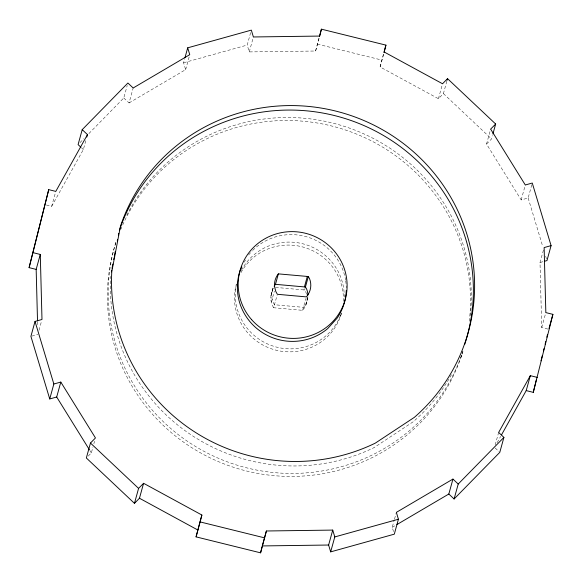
<?xml version="1.0" encoding="UTF-8"?>
<svg xmlns="http://www.w3.org/2000/svg" width="582" height="582" viewBox="0 0 582 582"><rect width="100%" height="100%" fill="white"/><g stroke="black" fill="none" stroke-linecap="round" stroke-linejoin="round"><path stroke-width="0.44" stroke-dasharray="2.91 2.18" d="M250.638 32.614L247.212 45.069L249.271 51.914L315.604 51.012L319.132 37.466M446.852 81.145L443.419 93.6L438.421 98.707L380.119 66.974L383.647 53.428M46.378 205.024L51.674 206.334L55.792 191.391M51.674 206.334L83.357 149.559L86.332 138.763M39.016 330.278L41.533 321.148M88.879 133.584L123.784 97.965L127.218 85.51M123.784 97.965L129.051 102.927L133.169 87.984M129.051 102.927L185.643 69.629L183.577 62.776L184.727 58.622M185.643 69.629L189.761 54.679M88.224 456.077L91.345 452.891L92.945 447.078M93.862 443.76L94.546 441.265M249.271 51.914L253.388 36.972M315.604 51.012L319.722 36.069M270.972 295.751L273.475 286.664M272.238 291.291L273.547 286.562M271.365 302.087L274.348 291.255M307.049 297.293A18.188 17.766 15.4 0 1 303.237 309.602L302.618 310.33L273.656 307.74L277.119 295.169M275.555 287.399L303.608 289.909L304.022 288.41M306.525 294.23A18.188 17.766 15.4 0 0 305.79 292.011L304.626 289.974L305.033 288.476M302.618 310.33L305.841 298.624M305.645 305.63L308.22 296.434M380.119 66.974L384.236 52.024M340.506 316.266L341.328 313.283A54.555 53.304 15.4 0 1 275.621 346.865A54.555 53.304 15.4 0 1 236.357 284.387M438.421 98.707L442.538 83.764M531.81 184.705L528.15 197.989L521.188 199.924L486.537 144.052L490.655 129.109M486.537 144.052L491.535 138.953L492.452 135.628M393.527 531.599L392.239 527.321L394.298 519.842M394.531 519.013L396.131 513.208M460.988 357.326L461.599 355.085M521.188 199.924L525.306 184.981M547.902 329.077L541.718 327.55L540.009 262.511L543.901 248.398M495.209 444.895L498.643 432.441M541.718 327.55L545.836 312.607M244.338 262.162L245.451 259.965M497.166 442.655L500.687 436.347M79.996 142.655L83.801 138.763M392.239 527.321L395.345 525.495M183.577 62.776L247.212 45.069M31.777 336.127L37.874 334.432M540.009 262.511L543.493 261.544M303.608 289.909L304.626 289.974M317.299 44.108L381.814 60.07M443.419 93.6L491.535 138.953M495.18 448.002L499.13 451.727M81.385 147.697L83.357 149.559M89.926 450.592L91.345 452.891M273.656 307.74L272.1 304.91L270.921 300.392A18.188 17.766 15.4 0 1 273.729 288.57M528.15 197.989L542.788 246.666M545.661 256.226L546.447 258.837M37.539 321.788L37.634 325.396M241.341 270.463A54.555 53.304 15.4 0 1 303.062 243.851A54.555 53.304 15.4 0 1 344.224 297.046M248.638 254.967A54.555 53.304 15.4 0 1 252.115 251.002M252.726 250.376A54.555 53.304 15.4 0 1 308.111 237.245A54.555 53.304 15.4 0 1 345.57 279.964M345.708 280.83A54.555 53.304 15.4 0 1 346.283 287.828M307.9 296.638A18.188 17.766 15.4 0 1 304.059 306.612L303.44 307.34L274.478 304.75L272.922 301.92L271.743 297.409A18.188 17.766 15.4 0 1 273.067 288.301M451.421 374.721A181.853 177.648 15.5 0 1 443.964 386.906M443.469 387.641A181.853 177.648 15.5 0 1 413.133 421.826L374.044 447.631A181.853 177.648 15.5 0 1 110.529 276.348M462.93 350.975A181.853 177.677 15.4 0 1 461.81 354.343M461.519 355.18A181.853 177.677 15.4 0 1 233.477 464.007A181.853 177.677 15.4 0 1 116.335 240.81M126.774 215.18A181.853 177.677 15.4 0 1 339.903 125.014A181.853 177.677 15.4 0 1 470.358 315.953M341.539 312.949A54.555 53.304 15.4 0 1 274.784 349.847A54.555 53.304 15.4 0 1 236.35 283.965M240.933 272.682A54.555 53.304 15.4 0 1 303.528 247.19A54.555 53.304 15.4 0 1 343.344 301.767M462.908 351.419A181.853 177.677 15.4 0 1 234.808 467.695A181.853 177.677 15.4 0 1 116.335 241.268M120.7 229.606A181.853 177.677 15.4 0 1 335.094 126.883A181.853 177.677 15.4 0 1 469.005 323.381"/><path stroke-width="0.87" d="M111.373 271.932L111.708 270.164M112.042 268.397L112.886 263.981M113.73 259.565L114.065 257.804M114.407 256.036L115.243 251.62M117.266 241.021L117.593 239.318M118.408 235.048L118.735 233.346M37.517 320.878L36.164 269.393L29.1 267.647L48.728 189.645L55.792 191.391L87.475 134.617L82.208 129.655L127.902 83.022L133.169 87.984L189.761 54.679L187.695 47.833L251.329 30.126L253.388 36.972L319.722 36.069L321.417 29.165L385.931 45.127L384.236 52.024L442.538 83.764L447.536 78.657L495.653 124.01L492.91 133.969M29.1 267.647L48.728 189.645M452.949 479.073L448.831 494.016L454.098 498.978L458.216 484.035L452.949 479.073L396.357 512.371L398.423 519.224L394.305 534.167L330.671 551.874L334.788 536.931L332.729 530.086L266.396 530.988L260.583 552.835L196.069 536.873L201.881 515.026L143.579 483.293L138.581 488.4L134.464 503.343L86.347 457.99L90.465 443.048L95.463 437.948L60.812 382.076L53.85 384.011L49.732 398.954L56.694 397.019L60.812 382.076M196.069 536.873L201.881 515.026M260.583 552.835L262.067 546.796M501.568 434.769L526.208 390.609L533.272 392.355L536.502 379.217M541.027 360.825L542.315 355.573M543.399 351.193L544.039 348.567M545.116 344.188L545.763 341.561M546.84 337.182L547.487 334.548M533.272 392.355L552.9 314.353L545.836 312.607L544.126 247.568L551.089 245.633L532.268 183.046L525.306 184.981L490.655 129.109L495.653 124.01M36.164 269.393L40.282 254.45L33.218 252.704M82.208 129.655L78.09 144.598L80.723 147.079M40.282 254.45L41.991 319.489L35.029 321.424L30.911 336.367L49.732 398.954M86.791 137.105L87.475 134.617M184.952 57.793L187.695 47.833M134.464 503.343L139.462 498.236L143.579 483.293M319.358 36.637L321.417 29.165M274.137 286.235A18.188 17.766 15.4 0 1 275.475 284.329L278.356 273.875L308.329 276.53L309.493 278.567A18.188 17.766 15.4 0 1 306.94 296.151L306.321 296.885L277.359 294.296L275.803 291.466L274.624 286.948A18.188 17.766 15.4 0 1 278.356 273.875M275.475 284.329L304.43 286.919L307.311 276.465M307.914 295.081A18.188 17.766 15.4 0 0 306.612 289.021L305.448 286.984L308.329 276.53M383.873 52.598L385.931 45.127M266.396 530.988L262.278 545.931L328.612 545.028L332.729 530.086M447.078 80.316L447.536 78.657M551.089 245.633L546.971 260.576L544.359 261.303M537.39 377.412L530.326 375.666L498.643 432.441L503.91 437.402L499.793 452.345L454.098 498.978M526.208 390.609L530.326 375.666M549.008 328.466L552.9 314.353M241.894 266.978L240.264 270.193A54.555 53.304 15.4 0 0 261.522 332.009A54.555 53.304 15.4 0 0 327.702 328.59L337.087 318.23A54.555 53.304 15.4 0 0 346.261 290.447M458.216 484.035L503.91 437.402M396.895 524.578L448.831 494.016M334.788 536.931L398.423 519.224M304.43 286.919L305.448 286.984M200.186 521.93L264.701 537.892M139.462 498.236L197.764 529.976M90.465 443.048L138.581 488.4M56.694 397.019L89.446 449.828M328.612 545.028L330.671 551.874M35.029 321.424L53.85 384.011M119.506 229.948A181.853 177.648 15.5 0 1 348.145 119.514A181.853 177.648 15.5 0 1 464.698 344.406M120.459 226.296L111.766 271.859A181.853 177.648 15.5 0 0 375.281 443.142L414.369 417.338A181.853 177.648 15.5 0 0 392.13 135.584A181.853 177.648 15.5 0 0 120.459 226.296M251.664 319.7A54.555 53.304 15.4 0 0 344.209 302.822A54.555 53.304 15.4 0 0 282.074 232.516A54.555 53.304 15.4 0 0 251.664 319.7"/></g></svg>
